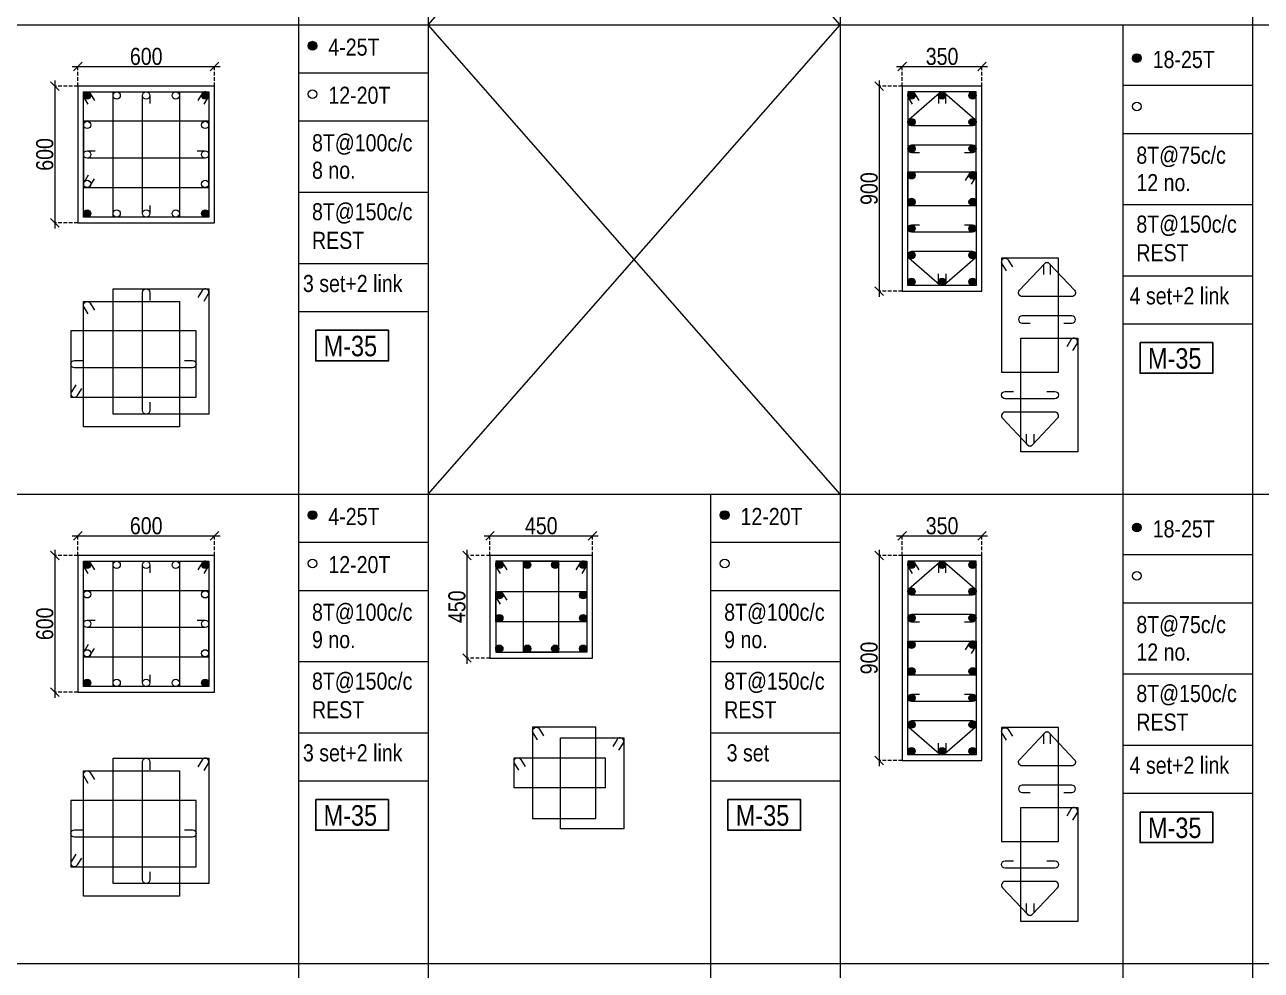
# Model space of a CAD drawing. Header units: millimetres. Extents: x 1112055 to 3390982, y -148532 to 766891.
# Drawn here: x 2712950 to 2734651, y 591624 to 608223 of the extents above; entities that cross this region are included whole.
import ezdxf
from ezdxf.enums import TextEntityAlignment as Align

# ---------------------------------------------------------------- set-up
doc = ezdxf.new("R2010")
doc.units = ezdxf.units.MM
doc.header["$PDMODE"] = 35
doc.header["$PDSIZE"] = -25
doc.linetypes.add('DASHED2', pattern=[0.375, 0.25, -0.125])
doc.linetypes.add('Hidden', pattern=[9.525, 6.35, -3.175])
for name, color, linetype, lineweight in [('B COL. SIZE DIM', 220, 'Continuous', 25), ('B COLSCH', 204, 'Continuous', 20), ('B COLUMN', 1, 'Hidden', 9), ('B STEEL', 34, 'Continuous', 15)]:
    doc.layers.add(name, color=color, linetype=linetype, lineweight=lineweight)
doc.layers.add('B TEXT', color=7, linetype='Continuous')
doc.styles.add('dim inside', font='romans.shx', dxfattribs={"width": 0.8, "height": 125})
doc.styles.add('SWINC', font='swissc.ttf')
doc.dimstyles.new('dim inside', dxfattribs={"dimtxt": 125, "dimasz": 100, "dimexe": 0, "dimexo": 0, "dimgap": 10, "dimtad": 0, "dimdec": 0, "dimzin": 0, "dimdsep": 46, "dimtxsty": 'dim inside', "dimblk": 'SMALL', "dimcen": 0.09, "dimadec": 0, "dimazin": 0, "dimtfac": 1, "dimtdec": 0, "dimtofl": 0, "dimtmove": 0, "dimatfit": 3, "dimfxl": 1, "dimtolj": 1, "dimtzin": 0, "dimarcsym": 2})

# ---------------------------------------------------------------- blocks, each defined once
blk = doc.blocks.new('_Oblique')
at = {"color": 0, "linetype": 'ByBlock', "lineweight": -2}
blk.add_line((-0.5, -0.5), (0.5, 0.5), dxfattribs=at)
blk = doc.blocks.new('*D5557')
at = {"layer": 'B COL. SIZE DIM', "color": 250, "lineweight": 9, "ltscale": 250, "transparency": 16777216}
blk.add_line((2713782, 599251), (2716382, 599251), dxfattribs=at)
at = {"layer": 'B COL. SIZE DIM', "color": 250, "linetype": 'DASHED2', "lineweight": 9, "ltscale": 250, "transparency": 16777216}
for p, q in [((2713882, 598906), (2713882, 599251)), ((2716282, 598906), (2716282, 599251))]:
    blk.add_line(p, q, dxfattribs=at)
at = {"layer": 'Defpoints', "color": 0, "lineweight": 40, "transparency": 16777216}
for p in [(2716282, 599251), (2713882, 598906), (2716282, 598906)]:
    blk.add_point(p, dxfattribs=at)
at = {"layer": 'B COL. SIZE DIM', "color": 250, "lineweight": 9, "transparency": 16777216, "xscale": 150, "yscale": 150, "zscale": 150, "rotation": 180}
blk.add_blockref('_Oblique', (2713882, 599251), dxfattribs=at)
at = {"layer": 'B COL. SIZE DIM', "color": 250, "lineweight": 9, "transparency": 16777216, "xscale": 150, "yscale": 150, "zscale": 150}
blk.add_blockref('_Oblique', (2716282, 599251), dxfattribs=at)
at = {"layer": 'B COL. SIZE DIM', "color": 6, "transparency": 16777216, "insert": (2715082, 599426), "char_height": 300, "attachment_point": 5, "style": 'SWINC'}
blk.add_mtext('\\A1;600', dxfattribs=at)
blk = doc.blocks.new('*D5558')
at = {"layer": 'B COL. SIZE DIM', "color": 250, "lineweight": 9, "ltscale": 250, "transparency": 16777216}
blk.add_line((2713478, 599006), (2713478, 596406), dxfattribs=at)
at = {"layer": 'B COL. SIZE DIM', "color": 250, "linetype": 'DASHED2', "lineweight": 9, "ltscale": 250, "transparency": 16777216}
for p, q in [((2713882, 598906), (2713478, 598906)), ((2713882, 596506), (2713478, 596506))]:
    blk.add_line(p, q, dxfattribs=at)
at = {"layer": 'Defpoints', "color": 0, "lineweight": 40, "transparency": 16777216}
for p in [(2713882, 598906), (2713478, 596506), (2713882, 596506)]:
    blk.add_point(p, dxfattribs=at)
at = {"layer": 'B COL. SIZE DIM', "color": 250, "lineweight": 9, "transparency": 16777216, "xscale": 150, "yscale": 150, "zscale": 150}
for p, rotation in [((2713478, 598906), 90), ((2713478, 596506), 270)]:
    blk.add_blockref('_Oblique', p, dxfattribs=dict(at, rotation=rotation))
at = {"layer": 'B COL. SIZE DIM', "color": 6, "transparency": 16777216, "insert": (2713303, 597706), "char_height": 300, "attachment_point": 5, "rotation": 90, "style": 'SWINC'}
blk.add_mtext('\\A1;600', dxfattribs=at)
blk = doc.blocks.new('*D5559')
at = {"layer": 'B COL. SIZE DIM', "color": 250, "lineweight": 9, "ltscale": 250, "transparency": 16777216}
blk.add_line((2713782, 607490), (2716382, 607490), dxfattribs=at)
at = {"layer": 'B COL. SIZE DIM', "color": 250, "linetype": 'DASHED2', "lineweight": 9, "ltscale": 250, "transparency": 16777216}
for p, q in [((2713882, 607146), (2713882, 607490)), ((2716282, 607146), (2716282, 607490))]:
    blk.add_line(p, q, dxfattribs=at)
at = {"layer": 'Defpoints', "color": 0, "lineweight": 40, "transparency": 16777216}
for p in [(2716282, 607490), (2713882, 607146), (2716282, 607146)]:
    blk.add_point(p, dxfattribs=at)
at = {"layer": 'B COL. SIZE DIM', "color": 250, "lineweight": 9, "transparency": 16777216, "xscale": 150, "yscale": 150, "zscale": 150, "rotation": 180}
blk.add_blockref('_Oblique', (2713882, 607490), dxfattribs=at)
at = {"layer": 'B COL. SIZE DIM', "color": 250, "lineweight": 9, "transparency": 16777216, "xscale": 150, "yscale": 150, "zscale": 150}
blk.add_blockref('_Oblique', (2716282, 607490), dxfattribs=at)
at = {"layer": 'B COL. SIZE DIM', "color": 6, "transparency": 16777216, "insert": (2715082, 607665), "char_height": 300, "attachment_point": 5, "style": 'SWINC'}
blk.add_mtext('\\A1;600', dxfattribs=at)
blk = doc.blocks.new('*D5560')
at = {"layer": 'B COL. SIZE DIM', "color": 250, "lineweight": 9, "ltscale": 250, "transparency": 16777216}
blk.add_line((2713478, 607246), (2713478, 604646), dxfattribs=at)
at = {"layer": 'B COL. SIZE DIM', "color": 250, "linetype": 'DASHED2', "lineweight": 9, "ltscale": 250, "transparency": 16777216}
for p, q in [((2713882, 607146), (2713478, 607146)), ((2713882, 604746), (2713478, 604746))]:
    blk.add_line(p, q, dxfattribs=at)
at = {"layer": 'Defpoints', "color": 0, "lineweight": 40, "transparency": 16777216}
for p in [(2713882, 607146), (2713478, 604746), (2713882, 604746)]:
    blk.add_point(p, dxfattribs=at)
at = {"layer": 'B COL. SIZE DIM', "color": 250, "lineweight": 9, "transparency": 16777216, "xscale": 150, "yscale": 150, "zscale": 150}
for p, rotation in [((2713478, 607146), 90), ((2713478, 604746), 270)]:
    blk.add_blockref('_Oblique', p, dxfattribs=dict(at, rotation=rotation))
at = {"layer": 'B COL. SIZE DIM', "color": 6, "transparency": 16777216, "insert": (2713303, 605946), "char_height": 300, "attachment_point": 5, "rotation": 90, "style": 'SWINC'}
blk.add_mtext('\\A1;600', dxfattribs=at)
blk = doc.blocks.new('*D5671')
at = {"layer": 'B COL. SIZE DIM', "color": 250, "lineweight": 9, "ltscale": 250, "transparency": 16777216}
blk.add_line((2721015, 599251), (2723015, 599251), dxfattribs=at)
at = {"layer": 'B COL. SIZE DIM', "color": 250, "linetype": 'DASHED2', "lineweight": 9, "ltscale": 250, "transparency": 16777216}
for p, q in [((2721115, 598906), (2721115, 599251)), ((2722915, 598906), (2722915, 599251))]:
    blk.add_line(p, q, dxfattribs=at)
at = {"layer": 'Defpoints', "color": 0, "lineweight": 40, "transparency": 16777216}
for p in [(2722915, 599251), (2721115, 598906), (2722915, 598906)]:
    blk.add_point(p, dxfattribs=at)
at = {"layer": 'B COL. SIZE DIM', "color": 250, "lineweight": 9, "transparency": 16777216, "xscale": 150, "yscale": 150, "zscale": 150, "rotation": 180}
blk.add_blockref('_Oblique', (2721115, 599251), dxfattribs=at)
at = {"layer": 'B COL. SIZE DIM', "color": 250, "lineweight": 9, "transparency": 16777216, "xscale": 150, "yscale": 150, "zscale": 150}
blk.add_blockref('_Oblique', (2722915, 599251), dxfattribs=at)
at = {"layer": 'B COL. SIZE DIM', "color": 6, "transparency": 16777216, "insert": (2722015, 599426), "char_height": 300, "attachment_point": 5, "style": 'SWINC'}
blk.add_mtext('\\A1;450', dxfattribs=at)
blk = doc.blocks.new('*D5672')
at = {"layer": 'B COL. SIZE DIM', "color": 250, "lineweight": 9, "ltscale": 250, "transparency": 16777216}
blk.add_line((2720711, 599006), (2720711, 597006), dxfattribs=at)
at = {"layer": 'B COL. SIZE DIM', "color": 250, "linetype": 'DASHED2', "lineweight": 9, "ltscale": 250, "transparency": 16777216}
for p, q in [((2721115, 598906), (2720711, 598906)), ((2721115, 597106), (2720711, 597106))]:
    blk.add_line(p, q, dxfattribs=at)
at = {"layer": 'Defpoints', "color": 0, "lineweight": 40, "transparency": 16777216}
for p in [(2721115, 598906), (2720711, 597106), (2721115, 597106)]:
    blk.add_point(p, dxfattribs=at)
at = {"layer": 'B COL. SIZE DIM', "color": 250, "lineweight": 9, "transparency": 16777216, "xscale": 150, "yscale": 150, "zscale": 150}
for p, rotation in [((2720711, 598906), 90), ((2720711, 597106), 270)]:
    blk.add_blockref('_Oblique', p, dxfattribs=dict(at, rotation=rotation))
at = {"layer": 'B COL. SIZE DIM', "color": 6, "transparency": 16777216, "insert": (2720536, 598006), "char_height": 300, "attachment_point": 5, "rotation": 90, "style": 'SWINC'}
blk.add_mtext('\\A1;450', dxfattribs=at)
blk = doc.blocks.new('*D5691')
at = {"layer": 'B COL. SIZE DIM', "color": 250, "lineweight": 9, "ltscale": 250, "transparency": 16777216}
blk.add_line((2728249, 599251), (2729849, 599251), dxfattribs=at)
at = {"layer": 'B COL. SIZE DIM', "color": 250, "linetype": 'DASHED2', "lineweight": 9, "ltscale": 250, "transparency": 16777216}
for p, q in [((2728349, 598906), (2728349, 599251)), ((2729749, 598906), (2729749, 599251))]:
    blk.add_line(p, q, dxfattribs=at)
at = {"layer": 'Defpoints', "color": 0, "lineweight": 40, "transparency": 16777216}
for p in [(2729749, 599251), (2728349, 598906), (2729749, 598906)]:
    blk.add_point(p, dxfattribs=at)
at = {"layer": 'B COL. SIZE DIM', "color": 250, "lineweight": 9, "transparency": 16777216, "xscale": 150, "yscale": 150, "zscale": 150, "rotation": 180}
blk.add_blockref('_Oblique', (2728349, 599251), dxfattribs=at)
at = {"layer": 'B COL. SIZE DIM', "color": 250, "lineweight": 9, "transparency": 16777216, "xscale": 150, "yscale": 150, "zscale": 150}
blk.add_blockref('_Oblique', (2729749, 599251), dxfattribs=at)
at = {"layer": 'B COL. SIZE DIM', "color": 6, "transparency": 16777216, "insert": (2729049, 599426), "char_height": 300, "attachment_point": 5, "style": 'SWINC'}
blk.add_mtext('\\A1;350', dxfattribs=at)
blk = doc.blocks.new('*D5692')
at = {"layer": 'B COL. SIZE DIM', "color": 250, "lineweight": 9, "ltscale": 250, "transparency": 16777216}
blk.add_line((2727945, 599006), (2727945, 595206), dxfattribs=at)
at = {"layer": 'B COL. SIZE DIM', "color": 250, "linetype": 'DASHED2', "lineweight": 9, "ltscale": 250, "transparency": 16777216}
for p, q in [((2728349, 598906), (2727945, 598906)), ((2728349, 595306), (2727945, 595306))]:
    blk.add_line(p, q, dxfattribs=at)
at = {"layer": 'Defpoints', "color": 0, "lineweight": 40, "transparency": 16777216}
for p in [(2728349, 598906), (2727945, 595306), (2728349, 595306)]:
    blk.add_point(p, dxfattribs=at)
at = {"layer": 'B COL. SIZE DIM', "color": 250, "lineweight": 9, "transparency": 16777216, "xscale": 150, "yscale": 150, "zscale": 150}
for p, rotation in [((2727945, 598906), 90), ((2727945, 595306), 270)]:
    blk.add_blockref('_Oblique', p, dxfattribs=dict(at, rotation=rotation))
at = {"layer": 'B COL. SIZE DIM', "color": 6, "transparency": 16777216, "insert": (2727770, 597106), "char_height": 300, "attachment_point": 5, "rotation": 90, "style": 'SWINC'}
blk.add_mtext('\\A1;900', dxfattribs=at)
blk = doc.blocks.new('*D5693')
at = {"layer": 'B COL. SIZE DIM', "color": 250, "lineweight": 9, "ltscale": 250, "transparency": 16777216}
blk.add_line((2728249, 607490), (2729849, 607490), dxfattribs=at)
at = {"layer": 'B COL. SIZE DIM', "color": 250, "linetype": 'DASHED2', "lineweight": 9, "ltscale": 250, "transparency": 16777216}
for p, q in [((2728349, 607146), (2728349, 607490)), ((2729749, 607146), (2729749, 607490))]:
    blk.add_line(p, q, dxfattribs=at)
at = {"layer": 'Defpoints', "color": 0, "lineweight": 40, "transparency": 16777216}
for p in [(2729749, 607490), (2728349, 607146), (2729749, 607146)]:
    blk.add_point(p, dxfattribs=at)
at = {"layer": 'B COL. SIZE DIM', "color": 250, "lineweight": 9, "transparency": 16777216, "xscale": 150, "yscale": 150, "zscale": 150, "rotation": 180}
blk.add_blockref('_Oblique', (2728349, 607490), dxfattribs=at)
at = {"layer": 'B COL. SIZE DIM', "color": 250, "lineweight": 9, "transparency": 16777216, "xscale": 150, "yscale": 150, "zscale": 150}
blk.add_blockref('_Oblique', (2729749, 607490), dxfattribs=at)
at = {"layer": 'B COL. SIZE DIM', "color": 6, "transparency": 16777216, "insert": (2729049, 607665), "char_height": 300, "attachment_point": 5, "style": 'SWINC'}
blk.add_mtext('\\A1;350', dxfattribs=at)
blk = doc.blocks.new('*D5694')
at = {"layer": 'B COL. SIZE DIM', "color": 250, "lineweight": 9, "ltscale": 250, "transparency": 16777216}
blk.add_line((2727945, 607246), (2727945, 603446), dxfattribs=at)
at = {"layer": 'B COL. SIZE DIM', "color": 250, "linetype": 'DASHED2', "lineweight": 9, "ltscale": 250, "transparency": 16777216}
for p, q in [((2728349, 607146), (2727945, 607146)), ((2728349, 603546), (2727945, 603546))]:
    blk.add_line(p, q, dxfattribs=at)
at = {"layer": 'Defpoints', "color": 0, "lineweight": 40, "transparency": 16777216}
for p in [(2728349, 607146), (2727945, 603546), (2728349, 603546)]:
    blk.add_point(p, dxfattribs=at)
at = {"layer": 'B COL. SIZE DIM', "color": 250, "lineweight": 9, "transparency": 16777216, "xscale": 150, "yscale": 150, "zscale": 150}
for p, rotation in [((2727945, 607146), 90), ((2727945, 603546), 270)]:
    blk.add_blockref('_Oblique', p, dxfattribs=dict(at, rotation=rotation))
at = {"layer": 'B COL. SIZE DIM', "color": 6, "transparency": 16777216, "insert": (2727770, 605346), "char_height": 300, "attachment_point": 5, "rotation": 90, "style": 'SWINC'}
blk.add_mtext('\\A1;900', dxfattribs=at)

msp = doc.modelspace()

# ---------------------------------------------------------------- hatches: boundary and pattern name
at = {"layer": 'B STEEL', "lineweight": 9, "ltscale": 0.5}
h = msp.add_hatch(color=34, dxfattribs=at)
edge = h.paths.add_edge_path()
edge.add_arc((2717999.9, 607854.7), 76.8, 0, 360)
h = msp.add_hatch(color=34, dxfattribs=at)
edge = h.paths.add_edge_path()
edge.add_arc((2732467, 607637.3), 76.8, 0, 360)
h = msp.add_hatch(color=34, dxfattribs=at)
edge = h.paths.add_edge_path()
edge.add_arc((2714045.5, 606981.5), 64, 0, 360)
h = msp.add_hatch(color=34, dxfattribs=at)
edge = h.paths.add_edge_path()
edge.add_arc((2716117.5, 606981.5), 64, 180, 540, ccw=False)
h = msp.add_hatch(color=34, dxfattribs=at)
edge = h.paths.add_edge_path()
edge.add_arc((2728512.6, 606981.5), 64, 0, 360)
h = msp.add_hatch(color=34, dxfattribs=at)
edge = h.paths.add_edge_path()
edge.add_arc((2729048.6, 606981.5), 64, 180, 540, ccw=False)
h = msp.add_hatch(color=34, dxfattribs=at)
edge = h.paths.add_edge_path()
edge.add_arc((2729584.6, 606981.5), 64, 180, 540, ccw=False)
h = msp.add_hatch(color=34, dxfattribs=at)
edge = h.paths.add_edge_path()
edge.add_arc((2728512.6, 606514.1), 64, 0, 360, ccw=False)
h = msp.add_hatch(color=34, dxfattribs=at)
edge = h.paths.add_edge_path()
edge.add_arc((2729584.6, 606514.1), 64, -180, 180)
h = msp.add_hatch(color=34, dxfattribs=at)
edge = h.paths.add_edge_path()
edge.add_arc((2728512.6, 606046.7), 64, 0, 360, ccw=False)
h = msp.add_hatch(color=34, dxfattribs=at)
edge = h.paths.add_edge_path()
edge.add_arc((2729584.6, 606046.7), 64, -180, 180)
h = msp.add_hatch(color=34, dxfattribs=at)
edge = h.paths.add_edge_path()
edge.add_arc((2728512.6, 605579.2), 64, 0, 360, ccw=False)
h = msp.add_hatch(color=34, dxfattribs=at)
edge = h.paths.add_edge_path()
edge.add_arc((2729584.6, 605579.2), 64, -180, 180)
h = msp.add_hatch(color=34, dxfattribs=at)
edge = h.paths.add_edge_path()
edge.add_arc((2728512.6, 605111.8), 64, 0, 360, ccw=False)
h = msp.add_hatch(color=34, dxfattribs=at)
edge = h.paths.add_edge_path()
edge.add_arc((2729584.6, 605111.8), 64, -180, 180)
h = msp.add_hatch(color=34, dxfattribs=at)
edge = h.paths.add_edge_path()
edge.add_arc((2714045.5, 604909.5), 64, 0, 360, ccw=False)
h = msp.add_hatch(color=34, dxfattribs=at)
edge = h.paths.add_edge_path()
edge.add_arc((2716117.5, 604909.5), 64, -180, 180)
h = msp.add_hatch(color=34, dxfattribs=at)
edge = h.paths.add_edge_path()
edge.add_arc((2728512.6, 604644.4), 64, 0, 360, ccw=False)
h = msp.add_hatch(color=34, dxfattribs=at)
edge = h.paths.add_edge_path()
edge.add_arc((2729584.6, 604644.4), 64, -180, 180)
h = msp.add_hatch(color=34, dxfattribs=at)
edge = h.paths.add_edge_path()
edge.add_arc((2728512.6, 604177), 64, 0, 360, ccw=False)
h = msp.add_hatch(color=34, dxfattribs=at)
edge = h.paths.add_edge_path()
edge.add_arc((2729584.6, 604177), 64, -180, 180)
h = msp.add_hatch(color=34, dxfattribs=at)
edge = h.paths.add_edge_path()
edge.add_arc((2728512.6, 603709.5), 64, 0, 360, ccw=False)
h = msp.add_hatch(color=34, dxfattribs=at)
edge = h.paths.add_edge_path()
edge.add_arc((2729048.6, 603709.5), 64, -180, 180)
h = msp.add_hatch(color=34, dxfattribs=at)
edge = h.paths.add_edge_path()
edge.add_arc((2729584.6, 603709.5), 64, -180, 180)
h = msp.add_hatch(color=34, dxfattribs=at)
edge = h.paths.add_edge_path()
edge.add_arc((2717999.9, 599614.8), 76.8, 0, 360)
h = msp.add_hatch(color=34, dxfattribs=at)
edge = h.paths.add_edge_path()
edge.add_arc((2725233.4, 599614.8), 76.8, 0, 360)
h = msp.add_hatch(color=34, dxfattribs=at)
edge = h.paths.add_edge_path()
edge.add_arc((2732467, 599397.5), 76.8, 0, 360)
h = msp.add_hatch(color=34, dxfattribs=at)
edge = h.paths.add_edge_path()
edge.add_arc((2714045.5, 598741.7), 64, 0, 360)
h = msp.add_hatch(color=34, dxfattribs=at)
edge = h.paths.add_edge_path()
edge.add_arc((2716117.5, 598741.7), 64, 180, 540, ccw=False)
h = msp.add_hatch(color=34, dxfattribs=at)
edge = h.paths.add_edge_path()
edge.add_arc((2721279.1, 598741.7), 64, 0, 360)
at = {"layer": 'B STEEL'}
h = msp.add_hatch(color=34, dxfattribs=at)
edge = h.paths.add_edge_path()
edge.add_arc((2721769.7, 598741.7), 64, 0, 360)
h = msp.add_hatch(color=34, dxfattribs=at)
edge = h.paths.add_edge_path()
edge.add_arc((2722260.4, 598741.7), 64, 0, 360)
at = {"layer": 'B STEEL', "lineweight": 9, "ltscale": 0.5}
h = msp.add_hatch(color=34, dxfattribs=at)
edge = h.paths.add_edge_path()
edge.add_arc((2722751, 598741.7), 64, 180, 540, ccw=False)
h = msp.add_hatch(color=34, dxfattribs=at)
edge = h.paths.add_edge_path()
edge.add_arc((2728512.6, 598741.7), 64, 0, 360)
h = msp.add_hatch(color=34, dxfattribs=at)
edge = h.paths.add_edge_path()
edge.add_arc((2729048.6, 598741.7), 64, 180, 540, ccw=False)
h = msp.add_hatch(color=34, dxfattribs=at)
edge = h.paths.add_edge_path()
edge.add_arc((2729584.6, 598741.7), 64, 180, 540, ccw=False)
h = msp.add_hatch(color=34, dxfattribs=at)
edge = h.paths.add_edge_path()
edge.add_arc((2728512.6, 598274.2), 64, 0, 360, ccw=False)
h = msp.add_hatch(color=34, dxfattribs=at)
edge = h.paths.add_edge_path()
edge.add_arc((2729584.6, 598274.2), 64, -180, 180)
at = {"layer": 'B STEEL'}
h = msp.add_hatch(color=34, dxfattribs=at)
edge = h.paths.add_edge_path()
edge.add_arc((2721279.1, 598207.3), 64, 0, 360)
h = msp.add_hatch(color=34, dxfattribs=at)
edge = h.paths.add_edge_path()
edge.add_arc((2722751, 598207.3), 64, 0, 360)
h = msp.add_hatch(color=34, dxfattribs=at)
edge = h.paths.add_edge_path()
edge.add_arc((2721279.1, 597804.1), 64, 0, 360)
h = msp.add_hatch(color=34, dxfattribs=at)
edge = h.paths.add_edge_path()
edge.add_arc((2722751, 597804.1), 64, 0, 360)
at = {"layer": 'B STEEL', "lineweight": 9, "ltscale": 0.5}
h = msp.add_hatch(color=34, dxfattribs=at)
edge = h.paths.add_edge_path()
edge.add_arc((2728512.6, 597806.8), 64, 0, 360, ccw=False)
h = msp.add_hatch(color=34, dxfattribs=at)
edge = h.paths.add_edge_path()
edge.add_arc((2729584.6, 597806.8), 64, -180, 180)
h = msp.add_hatch(color=34, dxfattribs=at)
edge = h.paths.add_edge_path()
edge.add_arc((2721279.1, 597269.7), 64, 0, 360, ccw=False)
at = {"layer": 'B STEEL'}
h = msp.add_hatch(color=34, dxfattribs=at)
edge = h.paths.add_edge_path()
edge.add_arc((2721769.7, 597269.7), 64, 0, 360)
h = msp.add_hatch(color=34, dxfattribs=at)
edge = h.paths.add_edge_path()
edge.add_arc((2722260.4, 597269.7), 64, 0, 360)
at = {"layer": 'B STEEL', "lineweight": 9, "ltscale": 0.5}
h = msp.add_hatch(color=34, dxfattribs=at)
edge = h.paths.add_edge_path()
edge.add_arc((2722751, 597269.7), 64, -180, 180)
h = msp.add_hatch(color=34, dxfattribs=at)
edge = h.paths.add_edge_path()
edge.add_arc((2728512.6, 597339.4), 64, 0, 360, ccw=False)
h = msp.add_hatch(color=34, dxfattribs=at)
edge = h.paths.add_edge_path()
edge.add_arc((2729584.6, 597339.4), 64, -180, 180)
h = msp.add_hatch(color=34, dxfattribs=at)
edge = h.paths.add_edge_path()
edge.add_arc((2728512.6, 596872), 64, 0, 360, ccw=False)
h = msp.add_hatch(color=34, dxfattribs=at)
edge = h.paths.add_edge_path()
edge.add_arc((2729584.6, 596872), 64, -180, 180)
h = msp.add_hatch(color=34, dxfattribs=at)
edge = h.paths.add_edge_path()
edge.add_arc((2714045.5, 596669.7), 64, 0, 360, ccw=False)
h = msp.add_hatch(color=34, dxfattribs=at)
edge = h.paths.add_edge_path()
edge.add_arc((2716117.5, 596669.7), 64, -180, 180)
h = msp.add_hatch(color=34, dxfattribs=at)
edge = h.paths.add_edge_path()
edge.add_arc((2728512.6, 596404.5), 64, 0, 360, ccw=False)
h = msp.add_hatch(color=34, dxfattribs=at)
edge = h.paths.add_edge_path()
edge.add_arc((2729584.6, 596404.5), 64, -180, 180)
h = msp.add_hatch(color=34, dxfattribs=at)
edge = h.paths.add_edge_path()
edge.add_arc((2728512.6, 595937.1), 64, 0, 360, ccw=False)
h = msp.add_hatch(color=34, dxfattribs=at)
edge = h.paths.add_edge_path()
edge.add_arc((2729584.6, 595937.1), 64, -180, 180)
h = msp.add_hatch(color=34, dxfattribs=at)
edge = h.paths.add_edge_path()
edge.add_arc((2728512.6, 595469.7), 64, 0, 360, ccw=False)
h = msp.add_hatch(color=34, dxfattribs=at)
edge = h.paths.add_edge_path()
edge.add_arc((2729048.6, 595469.7), 64, -180, 180)
h = msp.add_hatch(color=34, dxfattribs=at)
edge = h.paths.add_edge_path()
edge.add_arc((2729584.6, 595469.7), 64, -180, 180)

# ---------------------------------------------------------------- linework, layer by layer
at = {"layer": 'B COLSCH', "color": 250, "lineweight": 0}
for p, q in [((2720028, 649422.2), (2720028, 574628.3)), ((2727261.5, 649422.2), (2727261.5, 574628.3)), ((2734495.1, 649422.2), (2734495.1, 574628.3)), ((2717753.6, 641182.4), (2717753.6, 583503.5)), ((2686433.2, 608223), (2815548.4, 608223)), ((2732220.7, 608223), (2732220.7, 583503.5)), ((2717753.6, 607378), (2720028, 607378)), ((2732220.7, 607160.6), (2734495.1, 607160.6)), ((2717753.6, 606533), (2720028, 606533)), ((2732220.7, 606315.6), (2734495.1, 606315.6)), ((2717753.6, 605283.2), (2720028, 605283.2)), ((2732220.7, 605065.9), (2734495.1, 605065.9)), ((2717753.6, 604033.5), (2720028, 604033.5)), ((2732220.7, 603816.1), (2734495.1, 603816.1)), ((2717753.6, 603188.5), (2720028, 603188.5)), ((2732220.7, 602971.1), (2734495.1, 602971.1)), ((2686433.2, 599983.1), (2815548.4, 599983.1)), ((2724987.2, 599983.1), (2724987.2, 583503.5)), ((2717753.6, 599138.2), (2720028, 599138.2)), ((2724987.2, 599138.2), (2727261.5, 599138.2)), ((2732220.7, 598920.8), (2734495.1, 598920.8)), ((2717753.6, 598293.2), (2720028, 598293.2)), ((2724987.2, 598293.2), (2727261.5, 598293.2)), ((2732220.7, 598075.8), (2734495.1, 598075.8)), ((2717753.6, 597043.4), (2720028, 597043.4)), ((2724987.2, 597043.4), (2727261.5, 597043.4)), ((2732220.7, 596826), (2734495.1, 596826)), ((2717753.6, 595793.6), (2720028, 595793.6)), ((2724987.2, 595793.6), (2727261.5, 595793.6)), ((2732220.7, 595576.3), (2734495.1, 595576.3)), ((2717753.6, 594948.6), (2720028, 594948.6)), ((2724987.2, 594948.6), (2727261.5, 594948.6)), ((2732220.7, 594731.3), (2734495.1, 594731.3)), ((2686433.2, 591743.3), (2815548.4, 591743.3))]:
    msp.add_line(p, q, dxfattribs=at)
for points in [[(2720028, 599983.1), (2720028, 599983.1), (2727261.5, 608223), (2720028, 616462.8), (2727261.5, 624702.7)], [(2727261.5, 599983.1), (2727261.5, 599983.1), (2720028, 608223), (2727261.5, 616462.8), (2720028, 624702.7)]]:
    msp.add_lwpolyline(points, dxfattribs=at)
at = {"layer": 'B COLUMN', "color": 1, "linetype": 'ByBlock', "lineweight": 20}
for points in [[(2713881.5, 604745.5), (2716281.5, 604745.5), (2716281.5, 607145.5), (2713881.5, 607145.5)], [(2728348.6, 603545.5), (2729748.6, 603545.5), (2729748.6, 607145.5), (2728348.6, 607145.5)], [(2713881.5, 596505.7), (2716281.5, 596505.7), (2716281.5, 598905.7), (2713881.5, 598905.7)], [(2721115.1, 597105.7), (2722915.1, 597105.7), (2722915.1, 598905.7), (2721115.1, 598905.7)], [(2728348.6, 595305.7), (2729748.6, 595305.7), (2729748.6, 598905.7), (2728348.6, 598905.7)]]:
    msp.add_lwpolyline(points, close=True, dxfattribs=at)
at = {"layer": 'B STEEL', "color": 34, "lineweight": 9, "ltscale": 0.5}
for points in [[(2714065.8, 606826.5), (2713991, 606947.9, -1), (2714100.1, 607015.1), (2714174.8, 606893.6)], [(2715145.5, 605052.2), (2715145.5, 604909.5, -1), (2715017.5, 604909.5), (2715017.5, 606981.5, -1), (2715145.5, 606981.5), (2715145.5, 606838.9)], [(2716097.3, 606826.5), (2716172, 606947.9, 1), (2716063, 607015.1), (2715988.2, 606893.6)], [(2728532.9, 606826.5), (2728458.1, 606947.9, -1), (2728567.2, 607015.1), (2728641.9, 606893.6)], [(2729112.6, 606838.9), (2729112.6, 606981.5, 1), (2728984.6, 606981.5), (2728984.6, 606838.9)], [(2729441.9, 605982.6), (2729584.6, 605982.6, 1), (2729584.6, 606110.7), (2728512.6, 606110.7, 1), (2728512.6, 605982.6), (2728655.3, 605982.6)], [(2715974.9, 606009.5), (2716117.5, 606009.5, -1), (2716117.5, 605881.5), (2714045.5, 605881.5, -1), (2714045.5, 606009.5), (2714188.2, 606009.5)], [(2714065.8, 605582.6), (2713991, 605461.1, 1), (2714100.1, 605394), (2714174.8, 605515.5)], [(2729564.3, 605424.2), (2729639.1, 605545.7, 1), (2729530.1, 605612.8), (2729455.3, 605491.3)], [(2729441.9, 604708.4), (2729584.6, 604708.4, -1), (2729584.6, 604580.4), (2728512.6, 604580.4, -1), (2728512.6, 604708.4), (2728655.3, 604708.4)], [(2730177.5, 603904), (2730102.7, 604025.4, -1), (2730211.8, 604092.5), (2730286.5, 603971.1)], [(2730954.6, 603840.3), (2730954.6, 603982.9, 1), (2730826.6, 603982.9), (2730826.6, 603840.3)], [(2729112.6, 603852.2), (2729112.6, 603709.5, -1), (2728984.6, 603709.5), (2728984.6, 603852.2)], [(2715145.5, 601594.4), (2715145.5, 601451.8, -1), (2715017.5, 601451.8), (2715017.5, 603523.7, -1), (2715145.5, 603523.7), (2715145.5, 603381.1)], [(2716097.3, 603368.7), (2716172, 603490.2, 1), (2716063, 603557.3), (2715988.2, 603435.8)], [(2714065.8, 603145.6), (2713991, 603267.1, -1), (2714100.1, 603334.2), (2714174.8, 603212.7)], [(2731183.9, 602984.1), (2731326.6, 602984.1, 1), (2731326.6, 603112.1), (2730454.6, 603112.1, 1), (2730454.6, 602984.1), (2730597.2, 602984.1)], [(2731344.8, 602501.7), (2731419.6, 602623.2, 1), (2731310.6, 602690.3), (2731235.8, 602568.8)], [(2715753.6, 602328.7), (2715896.2, 602328.7, -1), (2715896.2, 602200.7), (2713824.3, 602200.7, -1), (2713824.3, 602328.7), (2713966.9, 602328.7)], [(2713844.5, 601901.7), (2713769.7, 601780.2, 1), (2713878.8, 601713.1), (2713953.5, 601834.6)], [(2730886.5, 601785.9), (2731029.2, 601785.9, -1), (2731029.2, 601657.9), (2730157.2, 601657.9, -1), (2730157.2, 601785.9), (2730299.9, 601785.9)], [(2730657.2, 601034.1), (2730657.2, 600891.5, -1), (2730529.2, 600891.5), (2730529.2, 601034.1)], [(2714065.8, 598586.6), (2713991, 598708.1, -1), (2714100.1, 598775.2), (2714174.8, 598653.7)], [(2715145.5, 596812.3), (2715145.5, 596669.7, -1), (2715017.5, 596669.7), (2715017.5, 598741.7, -1), (2715145.5, 598741.7), (2715145.5, 598599)], [(2716097.3, 598586.6), (2716172, 598708.1, 1), (2716063, 598775.2), (2715988.2, 598653.7)], [(2721299.3, 598586.6), (2721224.6, 598708.1, -1), (2721333.6, 598775.2), (2721408.4, 598653.7)], [(2722730.8, 598586.6), (2722805.6, 598708.1, 1), (2722696.5, 598775.2), (2722621.8, 598653.7)], [(2728532.9, 598586.6), (2728458.1, 598708.1, -1), (2728567.2, 598775.2), (2728641.9, 598653.7)], [(2729112.6, 598599), (2729112.6, 598741.7, 1), (2728984.6, 598741.7), (2728984.6, 598599)], [(2721299.3, 598052.2), (2721224.6, 598173.7, -1), (2721333.6, 598240.8), (2721408.4, 598119.3)], [(2729441.9, 597742.8), (2729584.6, 597742.8, 1), (2729584.6, 597870.8), (2728512.6, 597870.8, 1), (2728512.6, 597742.8), (2728655.3, 597742.8)], [(2715974.9, 597769.7), (2716117.5, 597769.7, -1), (2716117.5, 597641.7), (2714045.5, 597641.7, -1), (2714045.5, 597769.7), (2714188.2, 597769.7)], [(2714065.8, 597342.7), (2713991, 597221.2, 1), (2714100.1, 597154.1), (2714174.8, 597275.6)], [(2729564.3, 597184.4), (2729639.1, 597305.8, 1), (2729530.1, 597372.9), (2729455.3, 597251.5)], [(2729441.9, 596468.6), (2729584.6, 596468.6, -1), (2729584.6, 596340.5), (2728512.6, 596340.5, -1), (2728512.6, 596468.6), (2728655.3, 596468.6)], [(2721947.4, 595670.9), (2721872.6, 595792.4, -1), (2721981.7, 595859.5), (2722056.4, 595738)], [(2723378.9, 595485.3), (2723453.6, 595606.8, 1), (2723344.6, 595673.9), (2723269.8, 595552.4)], [(2730177.5, 595664.1), (2730102.7, 595785.6, -1), (2730211.8, 595852.7), (2730286.5, 595731.2)], [(2730954.6, 595600.4), (2730954.6, 595743.1, 1), (2730826.6, 595743.1), (2730826.6, 595600.4)], [(2729112.6, 595612.3), (2729112.6, 595469.7, -1), (2728984.6, 595469.7), (2728984.6, 595612.3)], [(2715145.5, 593354.6), (2715145.5, 593211.9, -1), (2715017.5, 593211.9), (2715017.5, 595283.9, -1), (2715145.5, 595283.9), (2715145.5, 595141.2)], [(2716097.3, 595128.8), (2716172, 595250.3, 1), (2716063, 595317.4), (2715988.2, 595196)], [(2721621.5, 595136.5), (2721546.8, 595258, -1), (2721655.8, 595325.1), (2721730.6, 595203.6)], [(2714065.8, 594905.8), (2713991, 595027.3, -1), (2714100.1, 595094.4), (2714174.8, 594972.9)], [(2731183.9, 594744.2), (2731326.6, 594744.2, 1), (2731326.6, 594872.3), (2730454.6, 594872.3, 1), (2730454.6, 594744.2), (2730597.2, 594744.2)], [(2731344.8, 594261.8), (2731419.6, 594383.3, 1), (2731310.6, 594450.4), (2731235.8, 594329)], [(2715753.6, 594088.8), (2715896.2, 594088.8, -1), (2715896.2, 593960.8), (2713824.3, 593960.8, -1), (2713824.3, 594088.8), (2713966.9, 594088.8)], [(2713844.5, 593661.9), (2713769.7, 593540.4, 1), (2713878.8, 593473.3), (2713953.5, 593594.8)], [(2730886.5, 593546.1), (2731029.2, 593546.1, -1), (2731029.2, 593418), (2730157.2, 593418, -1), (2730157.2, 593546.1), (2730299.9, 593546.1)], [(2730657.2, 592794.3), (2730657.2, 592651.6, -1), (2730529.2, 592651.6), (2730529.2, 592794.3)]]:
    msp.add_lwpolyline(points, format="xyb", dxfattribs=at)
for points in [[(2715663.5, 607045.5), (2715663.5, 604845.5), (2713981.5, 604845.5), (2713981.5, 607045.5)], [(2716181.5, 607045.5), (2716181.5, 604845.5), (2714499.5, 604845.5), (2714499.5, 607045.5)], [(2728448.6, 605047.8), (2729648.6, 605047.8), (2729648.6, 607045.5), (2728448.6, 607045.5)], [(2713981.5, 605363.5), (2716181.5, 605363.5), (2716181.5, 606527.5), (2713981.5, 606527.5)], [(2728448.6, 605643.3), (2729648.6, 605643.3), (2729648.6, 603645.5), (2728448.6, 603645.5)], [(2730093.2, 602125.3), (2731093.2, 602125.3), (2731093.2, 604123), (2730093.2, 604123)], [(2716181.5, 603587.7), (2716181.5, 601387.7), (2714499.5, 601387.7), (2714499.5, 603587.7)], [(2715663.5, 603364.7), (2715663.5, 601164.7), (2713981.5, 601164.7), (2713981.5, 603364.7)], [(2713760.2, 601682.7), (2715960.2, 601682.7), (2715960.2, 602846.7), (2713760.2, 602846.7)], [(2730429.1, 602720.7), (2731429.1, 602720.7), (2731429.1, 600723), (2730429.1, 600723)], [(2715663.5, 598805.7), (2715663.5, 596605.7), (2713981.5, 596605.7), (2713981.5, 598805.7)], [(2716181.5, 598805.7), (2716181.5, 596605.7), (2714499.5, 596605.7), (2714499.5, 598805.7)], [(2721215.1, 597205.7), (2722324.4, 597205.7), (2722324.4, 598805.7), (2721215.1, 598805.7)], [(2722815.1, 597205.7), (2721705.7, 597205.7), (2721705.7, 598805.7), (2722815.1, 598805.7)], [(2728448.6, 596807.9), (2729648.6, 596807.9), (2729648.6, 598805.7), (2728448.6, 598805.7)], [(2713981.5, 597123.7), (2716181.5, 597123.7), (2716181.5, 598287.7), (2713981.5, 598287.7)], [(2721215.1, 598271.3), (2722815.1, 598271.3), (2722815.1, 597740.1), (2721215.1, 597740.1)], [(2728448.6, 597403.4), (2729648.6, 597403.4), (2729648.6, 595405.7), (2728448.6, 595405.7)], [(2721863.1, 594290), (2722972.5, 594290), (2722972.5, 595890), (2721863.1, 595890)], [(2723463.1, 594104.4), (2722353.8, 594104.4), (2722353.8, 595704.4), (2723463.1, 595704.4)], [(2730093.2, 593885.4), (2731093.2, 593885.4), (2731093.2, 595883.2), (2730093.2, 595883.2)], [(2716181.5, 595347.9), (2716181.5, 593147.9), (2714499.5, 593147.9), (2714499.5, 595347.9)], [(2721537.3, 595355.6), (2723137.3, 595355.6), (2723137.3, 594824.4), (2721537.3, 594824.4)], [(2715663.5, 595124.8), (2715663.5, 592924.8), (2713981.5, 592924.8), (2713981.5, 595124.8)], [(2713760.2, 593442.8), (2715960.2, 593442.8), (2715960.2, 594606.8), (2713760.2, 594606.8)], [(2730429.1, 594480.9), (2731429.1, 594480.9), (2731429.1, 592483.2), (2730429.1, 592483.2)]]:
    msp.add_lwpolyline(points, close=True, dxfattribs=at)
for points in [[(2729093.8, 607026.8), (2729629.8, 606559.4, -0.6687154), (2729584.6, 606450.1), (2728512.6, 606450.1, -0.6687154), (2728467.4, 606559.4), (2729003.4, 607026.8, -0.4133445)], [(2729093.8, 603664.2), (2729629.8, 604131.6, 0.6687154), (2729584.6, 604241), (2728512.6, 604241, 0.6687154), (2728467.4, 604131.6), (2729003.4, 603664.2, 0.4133445)], [(2730935.8, 604028.3), (2731371.8, 603560.8, -0.6687154), (2731326.6, 603451.5), (2730454.6, 603451.5, -0.6687154), (2730409.4, 603560.8), (2730845.4, 604028.3, -0.4133445)], [(2730638.4, 600846.1), (2731074.4, 601313.5, 0.6687154), (2731029.2, 601422.9), (2730157.2, 601422.9, 0.6687154), (2730112, 601313.5), (2730548, 600846.1, 0.4133445)], [(2729093.8, 598787), (2729629.8, 598319.6, -0.6687154), (2729584.6, 598210.2), (2728512.6, 598210.2, -0.6687154), (2728467.4, 598319.6), (2729003.4, 598787, -0.4133445)], [(2729093.8, 595424.4), (2729629.8, 595891.8, 0.6687154), (2729584.6, 596001.1), (2728512.6, 596001.1, 0.6687154), (2728467.4, 595891.8), (2729003.4, 595424.4, 0.4133445)], [(2730935.8, 595788.4), (2731371.8, 595321, -0.6687154), (2731326.6, 595211.6), (2730454.6, 595211.6, -0.6687154), (2730409.4, 595321), (2730845.4, 595788.4, -0.4133445)], [(2730638.4, 592606.3), (2731074.4, 593073.7, 0.6687154), (2731029.2, 593183.1), (2730157.2, 593183.1, 0.6687154), (2730112, 593073.7), (2730548, 592606.3, 0.4133445)]]:
    msp.add_lwpolyline(points, format="xyb", close=True, dxfattribs=at)
for centre, radius in [((2717999.9, 607854.7), 76.8), ((2732467, 607637.3), 76.8), ((2714045.5, 606981.5), 64), ((2714563.5, 606981.5), 64), ((2715081.5, 606981.5), 64), ((2715599.5, 606981.5), 64), ((2716117.5, 606981.5), 64), ((2717999.9, 607004.4), 76.8), ((2728512.6, 606981.5), 64), ((2729048.6, 606981.5), 64), ((2729584.6, 606981.5), 64), ((2732467, 606787), 76.8), ((2728512.6, 606514.1), 64), ((2729584.6, 606514.1), 64), ((2714045.5, 606463.5), 64), ((2716117.5, 606463.5), 64), ((2728512.6, 606046.7), 64), ((2729584.6, 606046.7), 64), ((2714045.5, 605945.5), 64), ((2716117.5, 605945.5), 64), ((2714045.5, 605427.5), 64), ((2716117.5, 605427.5), 64), ((2728512.6, 605579.2), 64), ((2729584.6, 605579.2), 64), ((2728512.6, 605111.8), 64), ((2729584.6, 605111.8), 64), ((2714045.5, 604909.5), 64), ((2714563.5, 604909.5), 64), ((2715081.5, 604909.5), 64), ((2715599.5, 604909.5), 64), ((2716117.5, 604909.5), 64), ((2728512.6, 604644.4), 64), ((2729584.6, 604644.4), 64), ((2728512.6, 604177), 64), ((2729584.6, 604177), 64), ((2728512.6, 603709.5), 64), ((2729048.6, 603709.5), 64), ((2729584.6, 603709.5), 64), ((2717999.9, 599614.8), 76.8), ((2725233.4, 599614.8), 76.8), ((2732467, 599397.5), 76.8), ((2714045.5, 598741.7), 64), ((2714563.5, 598741.7), 64), ((2715081.5, 598741.7), 64), ((2715599.5, 598741.7), 64), ((2716117.5, 598741.7), 64), ((2717999.9, 598764.6), 76.8), ((2721279.1, 598741.7), 64), ((2721769.7, 598741.7), 64), ((2722260.4, 598741.7), 64), ((2722751, 598741.7), 64), ((2725233.4, 598764.6), 76.8), ((2728512.6, 598741.7), 64), ((2729048.6, 598741.7), 64), ((2729584.6, 598741.7), 64), ((2732467, 598547.2), 76.8), ((2714045.5, 598223.7), 64), ((2716117.5, 598223.7), 64), ((2728512.6, 598274.2), 64), ((2729584.6, 598274.2), 64), ((2721279.1, 598207.3), 64), ((2722751, 598207.3), 64), ((2721279.1, 597804.1), 64), ((2722751, 597804.1), 64), ((2728512.6, 597806.8), 64), ((2729584.6, 597806.8), 64), ((2714045.5, 597705.7), 64), ((2716117.5, 597705.7), 64), ((2714045.5, 597187.7), 64), ((2716117.5, 597187.7), 64), ((2721279.1, 597269.7), 64), ((2721769.7, 597269.7), 64), ((2722260.4, 597269.7), 64), ((2722751, 597269.7), 64), ((2728512.6, 597339.4), 64), ((2729584.6, 597339.4), 64), ((2728512.6, 596872), 64), ((2729584.6, 596872), 64), ((2714045.5, 596669.7), 64), ((2714563.5, 596669.7), 64), ((2715081.5, 596669.7), 64), ((2715599.5, 596669.7), 64), ((2716117.5, 596669.7), 64), ((2728512.6, 596404.5), 64), ((2729584.6, 596404.5), 64), ((2728512.6, 595937.1), 64), ((2729584.6, 595937.1), 64), ((2728512.6, 595469.7), 64), ((2729048.6, 595469.7), 64), ((2729584.6, 595469.7), 64)]:
    msp.add_circle(centre, radius, dxfattribs=at)
at = {"layer": 'B TEXT', "color": 1}
for points in [[(2718057.3, 602859.4), (2719331.9, 602859.4), (2719331.9, 602321.5), (2718057.3, 602321.5)], [(2732524.4, 602642.1), (2733799, 602642.1), (2733799, 602104.1), (2732524.4, 602104.1)], [(2718057.3, 594619.6), (2719331.9, 594619.6), (2719331.9, 594081.6), (2718057.3, 594081.6)], [(2725290.8, 594619.6), (2726565.4, 594619.6), (2726565.4, 594081.6), (2725290.8, 594081.6)], [(2732524.4, 594402.2), (2733799, 594402.2), (2733799, 593864.3), (2732524.4, 593864.3)]]:
    msp.add_lwpolyline(points, close=True, dxfattribs=at)

# ---------------------------------------------------------------- texts
at = {"layer": 'B TEXT', "style": 'SWINC'}
for s, p in [('4-25T', (2718278.4, 607680.1)), ('18-25T', (2732745.5, 607462.8)), ('12-20T', (2718278.4, 606835.1)), ('8T@100c/c', (2717991.5, 606000.3)), ('8T@75c/c', (2732458.6, 605782.9)), ('8 no.', (2717991.5, 605518.5)), ('12 no.', (2732458.6, 605301.2)), ('8T@150c/c', (2717991.5, 604790.4)), ('8T@150c/c', (2732458.6, 604573)), ('REST', (2717991.5, 604288)), ('REST', (2732458.6, 604070.6)), ('3 set+2 link', (2717831.8, 603531)), ('4 set+2 link', (2732340.2, 603313.6)), ('4-25T', (2718278.4, 599440.3)), ('12-20T', (2725511.9, 599440.3)), ('18-25T', (2732745.5, 599222.9)), ('12-20T', (2718278.4, 598595.3)), ('8T@100c/c', (2717991.5, 597760.4)), ('8T@100c/c', (2725225, 597760.4)), ('8T@75c/c', (2732458.6, 597543.1)), ('9 no.', (2717991.5, 597278.7)), ('9 no.', (2725225, 597278.7)), ('12 no.', (2732458.6, 597061.3)), ('8T@150c/c', (2717991.5, 596550.6)), ('8T@150c/c', (2725225, 596550.6)), ('8T@150c/c', (2732458.6, 596333.2)), ('REST', (2717991.5, 596048.2)), ('REST', (2725225, 596048.2)), ('REST', (2732458.6, 595830.8)), ('3 set+2 link', (2717831.8, 595291.1)), ('3 set', (2725268.8, 595291.1)), ('4 set+2 link', (2732340.2, 595073.8))]:
    msp.add_text(s, height=300, dxfattribs=at).set_placement(p)
at = {"layer": 'B TEXT', "color": 1, "style": 'SWINC'}
for p in [(2718194.6, 602294.9), (2732661.7, 602077.6), (2718194.6, 594055.1), (2725428.2, 594055.1), (2732661.7, 593837.7)]:
    msp.add_text('M-35', height=360, dxfattribs=at).set_placement(p, align=Align.BOTTOM_LEFT)

# ---------------------------------------------------------------- dimensions: what is measured, and where the dimension line sits
at = {"layer": 'B COL. SIZE DIM', "color": 250, "ltscale": 250}
for base, p1, p2, picture, middle in [((2716281.5, 607490.5), (2713881.5, 607145.5), (2716281.5, 607145.5), '*D5559', (2715081.5, 607665.5)), ((2729748.6, 607490.5), (2728348.6, 607145.5), (2729748.6, 607145.5), '*D5693', (2729048.6, 607665.5)), ((2716281.5, 599250.6), (2713881.5, 598905.7), (2716281.5, 598905.7), '*D5557', (2715081.5, 599425.6)), ((2722915.1, 599250.6), (2721115.1, 598905.7), (2722915.1, 598905.7), '*D5671', (2722015.1, 599425.6)), ((2729748.6, 599250.6), (2728348.6, 598905.7), (2729748.6, 598905.7), '*D5691', (2729048.6, 599425.6))]:
    dim = msp.add_linear_dim(base=base, p1=p1, p2=p2, dimstyle='dim inside', override={"dimtxt": 300, "dimasz": 150, "dimgap": 25, "dimtad": 3, "dimlfac": 0.25, "dimtxsty": 'SWINC', "dimblk1": 'Oblique', "dimblk2": 'Oblique', "dimsah": 1, "dimdle": 100, "dimclrd": 250, "dimclre": 250, "dimclrt": 6, "dimfxl": 1000, "dimlwd": 9, "dimlwe": 9}, dxfattribs=at)
    dim.commit()
    dim.dimension.update_dxf_attribs({"geometry": picture, "text_midpoint": middle})
for base, p1, p2, picture, middle in [((2713477.6, 604745.5), (2713881.5, 607145.5), (2713881.5, 604745.5), '*D5560', (2713302.6, 605945.5)), ((2727944.7, 603545.5), (2728348.6, 607145.5), (2728348.6, 603545.5), '*D5694', (2727769.7, 605345.5)), ((2713477.6, 596505.7), (2713881.5, 598905.7), (2713881.5, 596505.7), '*D5558', (2713302.6, 597705.7)), ((2720711.2, 597105.7), (2721115.1, 598905.7), (2721115.1, 597105.7), '*D5672', (2720536.2, 598005.7)), ((2727944.7, 595305.7), (2728348.6, 598905.7), (2728348.6, 595305.7), '*D5692', (2727769.7, 597105.7))]:
    dim = msp.add_linear_dim(base=base, p1=p1, p2=p2, angle=90, dimstyle='dim inside', override={"dimtxt": 300, "dimasz": 150, "dimgap": 25, "dimtad": 3, "dimlfac": 0.25, "dimtxsty": 'SWINC', "dimblk1": 'Oblique', "dimblk2": 'Oblique', "dimsah": 1, "dimdle": 100, "dimclrd": 250, "dimclre": 250, "dimclrt": 6, "dimfxl": 1000, "dimlwd": 9, "dimlwe": 9}, dxfattribs=at)
    dim.commit()
    dim.dimension.update_dxf_attribs({"geometry": picture, "text_midpoint": middle})

doc.saveas('drawing.dxf')
